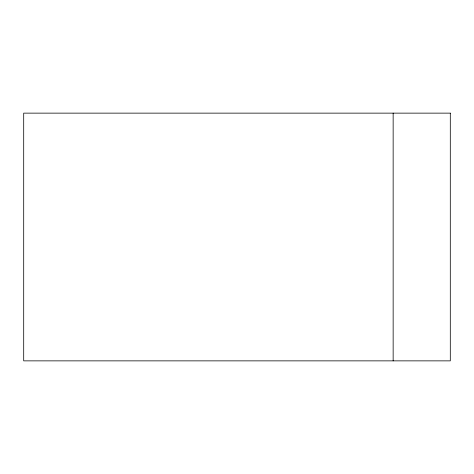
<?xml version="1.0" encoding="UTF-8"?>
<svg xmlns="http://www.w3.org/2000/svg" width="474" height="474" viewBox="0 0 474 474"><rect width="100%" height="100%" fill="white"/><g stroke="black" fill="none" stroke-linecap="round" stroke-linejoin="round"><path stroke-width="0.71" d="M393.147 113.138L393.147 360.862M450.3 113.138L23.7 113.138L23.7 360.862L450.3 360.862L450.3 113.138"/></g></svg>
